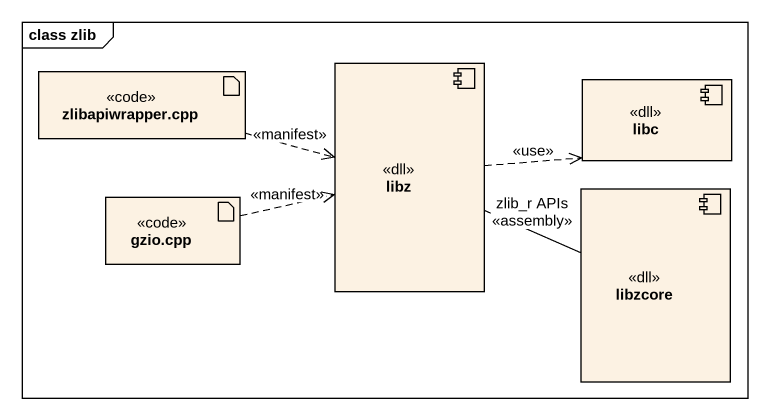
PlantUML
@startuml
mainframe class zlib
artifact "zlibapiwrapper.cpp" as zlibapiwrapper_cpp <<code>>
component libz <<dll>>
component libc <<dll>>
artifact "gzio.cpp" as gzio_cpp <<code>>
component libzcore <<dll>>
zlibapiwrapper_cpp .right.> libz : <<manifest>>
libz .right.> libc : <<use>>
libz -right- libzcore : zlib_r APIs\n<<assembly>>
gzio_cpp .right.> libz : <<manifest>>
@enduml
